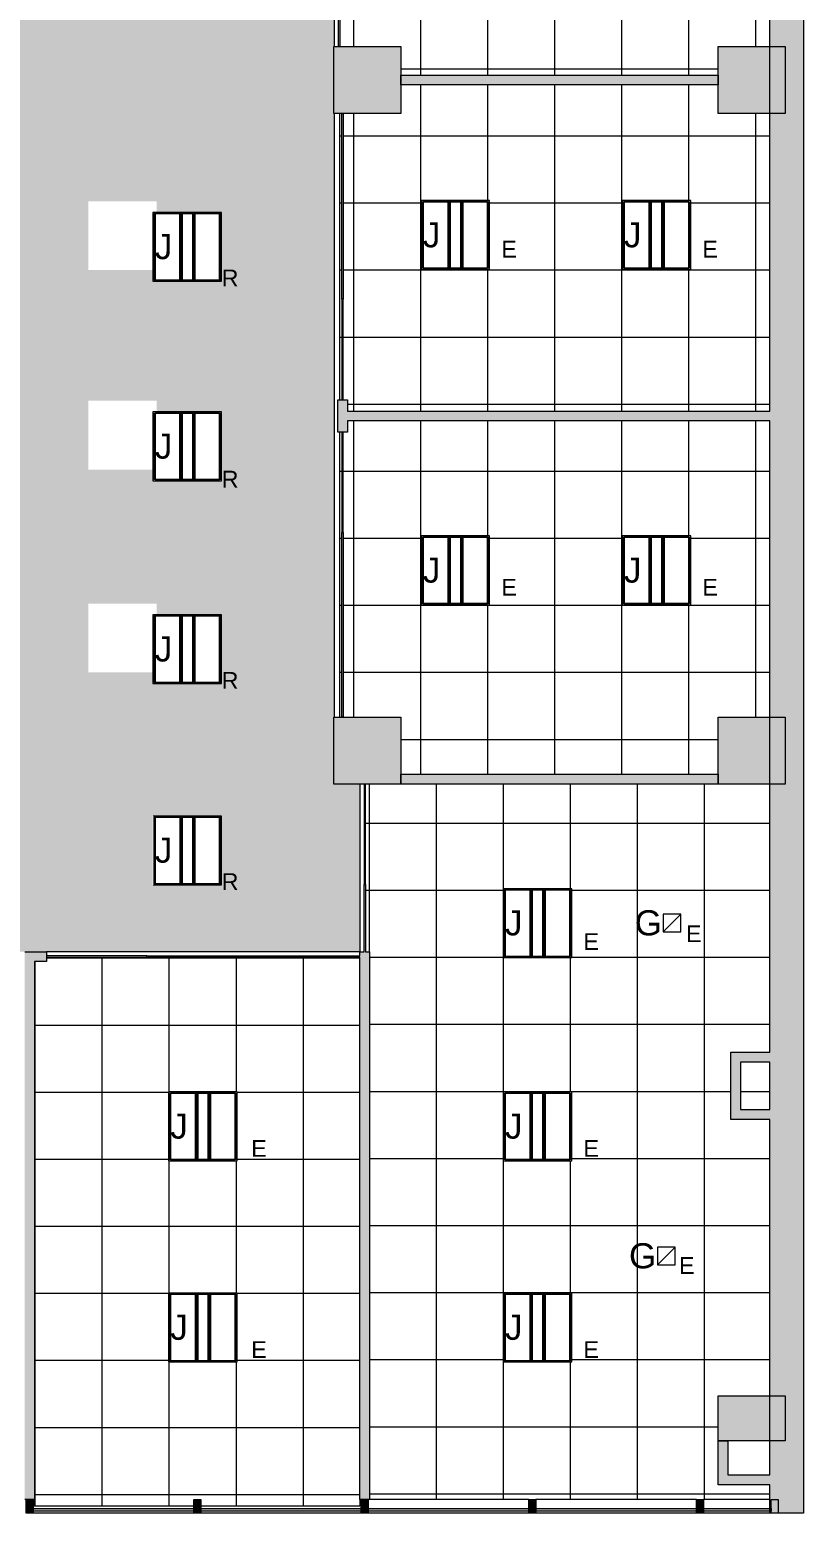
# Model space of a CAD drawing. Header units: inches. Extents: x 1180 to 3050, y -149 to 1363.
# Drawn here: x 2773 to 3050, y -149 to 382 of the extents above; entities that cross this region are included whole.
import ezdxf

# ---------------------------------------------------------------- set-up
doc = ezdxf.new("R2010")
doc.units = ezdxf.units.IN
doc.header["$MEASUREMENT"] = 0
for name, color, linetype, lineweight in [('A-CLNG', 13, 'Continuous', 13), ('A-CLNG-PATT', 13, 'Continuous', 13), ('A-COLS', 52, 'Continuous', 13), ('A-GLAZ-CURT', 52, 'Continuous', 13), ('A-GLAZ-CWMG', 51, 'Continuous', 13), ('A-WALL-PATT', 111, 'Continuous', 13), ('E-LITE-EQPM', 33, 'Continuous', 13), ('E-LITE-EQPM-IDEN', 33, 'Continuous', 9), ('G-ANNO-TEXT', 231, 'Continuous', 9), ('I-WALL', 2, 'Continuous', 13)]:
    doc.layers.add(name, color=color, linetype=linetype, lineweight=lineweight)
doc.styles.add('Arial', font='arial.ttf', dxfattribs={"height": 9})
doc.styles.add('Swis721 Lt BT', font='swissl.ttf', dxfattribs={"height": 6})

# ---------------------------------------------------------------- blocks, each defined once
blk = doc.blocks.new('Column Set - Column Set-6509051-FIRST FLOOR')
at = {"layer": 'A-COLS', "lineweight": 9}
h = blk.add_hatch(color=7, dxfattribs=at)
h.paths.add_polyline_path([(3038.48, -123.25), (3038.48, -107.25), (3019.98, -107.25), (3019.98, -123.25), (3027.79, -123.25)], flags=0)
h.paths.add_polyline_path([(2666.36, -123.25), (2666.36, -107.25), (2655.17, -107.25), (2655.17, -123.25)], flags=0)
h.paths.add_polyline_path([(2642.36, -123.25), (2651.67, -123.25), (2651.67, -107.25), (2642.36, -107.25), (2642.36, -116.33)], flags=0)
h.paths.add_polyline_path([(2411.67, -123.25), (2411.67, -107.25), (2402.36, -107.25), (2402.36, -123.25)], flags=0)
h.paths.add_polyline_path([(2415.17, -123.25), (2426.36, -123.25), (2426.36, -107.25), (2415.17, -107.25), (2415.17, -116.33)], flags=0)
h.paths.add_polyline_path([(2175.17, -123.25), (2186.36, -123.25), (2186.36, -107.25), (2175.17, -107.25), (2175.17, -116.33)], flags=0)
h.paths.add_polyline_path([(2171.67, -123.25), (2171.67, -107.25), (2162.36, -107.25), (2162.36, -123.25)], flags=0)
h.paths.add_polyline_path([(1931.67, -123.25), (1931.67, -107.25), (1922.3, -107.25), (1922.3, -123.25)], flags=0)
h.paths.add_polyline_path([(1935.17, -123.25), (1946.3, -123.25), (1946.3, -107.25), (1935.17, -107.25), (1935.17, -116.33)], flags=0)
h.paths.add_polyline_path([(1586.3, -123.25), (1586.3, -107.25), (1562.3, -107.25), (1562.3, -123.25), (1567.23, -123.25)], flags=0)
h.paths.add_polyline_path([(1571.47, 54.24), (1582.78, 65.55), (1565.81, 82.52), (1554.5, 71.21), (1567.75, 57.96)], flags=0)
h.paths.add_polyline_path([(2642.36, 111.75), (2666.36, 111.75), (2666.36, 123.75), (2642.36, 123.75), (2642.36, 121.3)], flags=0)
h.paths.add_polyline_path([(3031.5, 111.75), (3038.48, 111.75), (3038.48, 135.75), (3019.98, 135.75), (3019.98, 111.75), (3023.36, 111.75)], flags=0)
h.paths.add_polyline_path([(2893.67, 111.75), (2906.36, 111.75), (2906.36, 135.75), (2882.36, 135.75), (2882.36, 111.75), (2891.67, 111.75)], flags=0)
h.paths.add_polyline_path([(1922.3, 111.75), (1946.3, 111.75), (1946.3, 135.75), (1922.3, 135.75), (1922.3, 121.3)], flags=0)
h.paths.add_polyline_path([(2170.07, 111.75), (2186.36, 111.75), (2186.36, 135.75), (2162.36, 135.75), (2162.36, 111.75)], flags=0)
h.paths.add_polyline_path([(2420.87, 111.75), (2426.36, 111.75), (2426.36, 135.75), (2402.36, 135.75), (2402.36, 111.75)], flags=0)
h.paths.add_polyline_path([(1705.4, 111.75), (1705.4, 135.75), (1681.4, 135.75), (1681.4, 111.75), (1686.23, 111.75)], flags=0)
h.paths.add_polyline_path([(1401.76, 223.95), (1413.08, 235.26), (1396.11, 252.23), (1384.79, 240.92), (1398.32, 227.38)], flags=0)
h.paths.add_polyline_path([(1206.4, 231.75), (1222.4, 231.75), (1222.4, 255.75), (1206.4, 255.75), (1206.4, 237.75)], flags=0)
h.paths.add_polyline_path([(3023.36, 351.75), (3038.48, 351.75), (3038.48, 375.75), (3019.98, 375.75), (3019.98, 351.75)], flags=0)
h.paths.add_polyline_path([(2882.36, 351.75), (2906.36, 351.75), (2906.36, 375.75), (2882.36, 375.75), (2882.36, 358.94)], flags=0)
h.paths.add_polyline_path([(2402.36, 351.75), (2426.36, 351.75), (2426.36, 375.75), (2402.36, 375.75), (2402.36, 358.94)], flags=0)
h.paths.add_polyline_path([(1941.74, 351.75), (1946.3, 351.75), (1946.3, 373.75), (1922.3, 373.75), (1922.3, 351.75)], flags=0)
h.paths.add_polyline_path([(2169.13, 351.75), (2186.36, 351.75), (2186.36, 373.75), (2162.36, 373.75), (2162.36, 351.75), (2162.63, 351.75)], flags=0)
h.paths.add_polyline_path([(1441.4, 351.75), (1465.4, 351.75), (1465.4, 375.75), (1441.4, 375.75), (1441.4, 358.94)], flags=0)
h.paths.add_polyline_path([(2666.36, 364), (2666.36, 375.75), (2642.36, 375.75), (2642.36, 364), (2662.86, 364)], flags=0)
h.paths.add_polyline_path([(2014.17, 433.88), (2016.66, 439.88), (2008.17, 439.88), (2011.18, 436.87)], flags=0)
h.paths.add_polyline_path([(2016.66, 439.88), (2020.17, 439.88), (2031.14, 450.85), (2024.07, 457.92), (2011.34, 445.19), (2015.59, 440.95)], flags=0)
h.paths.add_polyline_path([(2067.91, 487.62), (2084.88, 504.59), (2077.81, 511.66), (2060.84, 494.69), (2063.67, 491.86)], flags=0)
h.paths.add_polyline_path([(2180.36, 511.88), (2186.36, 511.88), (2186.36, 535.75), (2162.36, 535.75), (2162.36, 512.6), (2163.48, 511.88)], flags=0)
h.paths.add_polyline_path([(1930.03, 518.02), (1947, 534.99), (1939.93, 542.07), (1922.95, 525.09), (1927.2, 520.85)], flags=0)
h.paths.add_polyline_path([(2118.15, 553.34), (2129.47, 564.66), (2120.98, 573.14), (2109.67, 561.83), (2114.53, 556.96)], flags=0)
h.paths.add_polyline_path([(1983.77, 571.76), (2000.74, 588.73), (1993.67, 595.81), (1976.69, 578.83)], flags=0)
h.paths.add_polyline_path([(1856.49, 591.56), (1873.46, 608.53), (1866.39, 615.6), (1849.42, 598.63), (1855.96, 592.09)], flags=0)
h.paths.add_polyline_path([(3036.81, 591.75), (3038.48, 591.75), (3038.48, 615.75), (3019.98, 615.75), (3019.98, 591.75), (3035.52, 591.75)], flags=0)
h.paths.add_polyline_path([(2882.36, 591.75), (2906.36, 591.75), (2906.36, 615.75), (2882.36, 615.75), (2882.36, 596.57)], flags=0)
h.paths.add_polyline_path([(2666.36, 591.75), (2666.36, 615.75), (2642.36, 615.75), (2642.36, 591.75)], flags=0)
h.paths.add_polyline_path([(2402.36, 591.75), (2426.36, 591.75), (2426.36, 615.75), (2402.36, 615.75), (2402.36, 596.57)], flags=0)
h.paths.add_polyline_path([(1705.35, 591.75), (1705.35, 615.75), (1681.4, 615.75), (1681.4, 591.75), (1697.88, 591.75)], flags=0)
h.paths.add_polyline_path([(1441.4, 591.75), (1465.4, 591.75), (1465.4, 615.75), (1441.4, 615.75), (1441.4, 595.5)], flags=0)
h.paths.add_polyline_path([(1206.4, 591.75), (1222.4, 591.75), (1222.4, 615.75), (1206.4, 615.75), (1206.4, 596.57)], flags=0)
h.paths.add_polyline_path([(1910.23, 645.3), (1927.2, 662.27), (1920.13, 669.34), (1903.16, 652.37)], flags=0)
h.paths.add_polyline_path([(1783.65, 664.39), (1800.63, 681.37), (1793.55, 688.44), (1776.58, 671.47), (1777.33, 670.72)], flags=0)
h.paths.add_polyline_path([(2056.6, 665.81), (2065.08, 674.29), (2048.11, 691.26), (2039.63, 682.78), (2046.63, 675.78)], flags=0)
h.paths.add_polyline_path([(1837.39, 718.13), (1854.37, 735.11), (1847.29, 742.18), (1830.32, 725.21), (1834.57, 720.96)], flags=0)
h.paths.add_polyline_path([(1990.13, 732.28), (1998.62, 740.76), (1981.64, 757.73), (1973.16, 749.25), (1981.64, 740.76)], flags=0)
h.paths.add_polyline_path([(2178.36, 743.75), (2180.44, 743.75), (2183.07, 761.75), (2160.36, 761.75), (2160.36, 744.08), (2163.86, 743.75), (2164.63, 743.75)], flags=0)
h.paths.add_polyline_path([(2183.36, 743.75), (2184.36, 743.75), (2184.36, 761.75), (2183.36, 761.75), (2183.36, 749.75)], flags=0)
h.paths.add_polyline_path([(1682.58, 831.75), (1705.4, 831.75), (1705.4, 855.75), (1681.4, 855.75), (1681.4, 831.75)], flags=0)
h.paths.add_polyline_path([(1206.4, 831.75), (1222.4, 831.75), (1222.4, 855.75), (1206.4, 855.75), (1206.4, 834.2)], flags=0)
h.paths.add_polyline_path([(1465.4, 831.75), (1465.4, 855.75), (1441.4, 855.75), (1441.4, 831.75), (1451.4, 831.75)], flags=0)
h.paths.add_polyline_path([(3019.98, 853.75), (3038.48, 853.75), (3038.48, 871.75), (3043.98, 874.5), (3043.98, 877.75), (3019.98, 877.75), (3019.98, 855.06)], flags=0)
h.paths.add_polyline_path([(2906.36, 853.75), (2906.36, 877.75), (2882.36, 877.75), (2882.36, 853.75), (2891.61, 853.75)], flags=0)
h.paths.add_polyline_path([(2650.11, 853.75), (2666.36, 853.75), (2666.36, 877.75), (2642.36, 877.75), (2642.36, 853.75)], flags=0)
h.paths.add_polyline_path([(2426.36, 853.75), (2426.36, 877.75), (2402.36, 877.75), (2402.36, 853.75), (2417.18, 853.75)], flags=0)
h.paths.add_polyline_path([(2165.09, 859.75), (2184.36, 859.75), (2184.36, 877.75), (2160.36, 877.75), (2160.36, 859.75)], flags=0)
h.paths.add_polyline_path([(1928.9, 871.75), (1946.9, 871.75), (1946.9, 895.75), (1928.9, 895.75), (1928.9, 877.75)], flags=0)
h.paths.add_polyline_path([(1938.9, 1071.75), (1946.9, 1071.75), (1946.9, 1095.75), (1922.9, 1095.75), (1922.9, 1071.75), (1938.88, 1071.75)], flags=0)
h.paths.add_polyline_path([(1702.27, 1071.75), (1705.4, 1071.75), (1705.4, 1095.75), (1681.4, 1095.75), (1681.4, 1071.75), (1702.22, 1071.75)], flags=0)
h.paths.add_polyline_path([(1441.4, 1071.75), (1465.4, 1071.75), (1465.4, 1095.75), (1441.4, 1095.75), (1441.4, 1071.84)], flags=0)
h.paths.add_polyline_path([(1206.4, 1071.75), (1222.4, 1071.75), (1222.4, 1095.75), (1206.4, 1095.75), (1206.4, 1071.84)], flags=0)
h.paths.add_polyline_path([(1946.9, 1191.75), (1946.9, 1215.75), (1922.9, 1215.75), (1922.9, 1191.75)], flags=0)
h.paths.add_polyline_path([(1922.9, 1338.25), (1946.9, 1338.25), (1946.9, 1356.25), (1940.4, 1356.25), (1938.9, 1354.75), (1922.9, 1354.75)], flags=0)
h.paths.add_polyline_path([(1799.9, 1338.25), (1823.9, 1338.25), (1823.9, 1354.75), (1799.9, 1354.75)], flags=0)
h.paths.add_polyline_path([(1681.4, 1338.25), (1705.4, 1338.25), (1705.4, 1354.75), (1681.4, 1354.75)], flags=0)
h.paths.add_polyline_path([(1581.6, 1338.25), (1586.9, 1338.25), (1586.9, 1354.75), (1562.9, 1354.75), (1562.9, 1338.25), (1579.42, 1338.25)], flags=0)
h.paths.add_polyline_path([(1212.04, 1338.25), (1222.4, 1338.25), (1222.4, 1354.75), (1185.4, 1354.75), (1185.4, 1338.25), (1208.06, 1338.25)], flags=0)
h.paths.add_polyline_path([(1465.4, 1338.25), (1465.4, 1354.75), (1441.4, 1354.75), (1441.4, 1338.25)], flags=0)
h.paths.add_polyline_path([(1343.9, 1338.25), (1343.9, 1354.75), (1319.9, 1354.75), (1319.9, 1338.25)], flags=0)
at = {"layer": 'A-COLS', "color": 8, "lineweight": 20}
for p, q in [((2882.36, 351.75), (2882.36, 375.75)), ((2882.36, 375.75), (2906.36, 375.75)), ((2906.36, 375.75), (2906.36, 351.75)), ((3019.98, 351.75), (3019.98, 375.75)), ((3019.98, 375.75), (3043.98, 375.75)), ((3043.98, 375.75), (3043.98, 351.75)), ((2906.36, 351.75), (2882.36, 351.75)), ((3043.98, 351.75), (3019.98, 351.75)), ((2882.36, 135.75), (2906.36, 135.75)), ((2882.36, 111.75), (2882.36, 135.75)), ((2906.36, 135.75), (2906.36, 111.75)), ((3019.98, 135.75), (3043.98, 135.75)), ((3019.98, 111.75), (3019.98, 135.75)), ((3043.98, 135.75), (3043.98, 111.75)), ((2906.36, 111.75), (2882.36, 111.75)), ((3043.98, 111.75), (3019.98, 111.75)), ((3019.98, -107.25), (3043.98, -107.25)), ((3019.98, -123.25), (3019.98, -107.25)), ((3043.98, -107.25), (3043.98, -123.25)), ((3043.98, -123.25), (3019.98, -123.25))]:
    blk.add_line(p, q, dxfattribs=at)
blk = doc.blocks.new('System Panel - Glazed-7150993-FIRST FLOOR')
at = {"layer": 'A-GLAZ-CURT', "lineweight": 9}
blk.add_hatch(color=7, dxfattribs=at).paths.add_polyline_path([(-11.66, 1.75), (-11.66, 0.75), (12.16, 0.75), (12.16, 1.75)], flags=0)
at = {"layer": 'A-GLAZ-CURT', "color": 8, "lineweight": 20}
for p, q in [((-12.16, 0.75), (-12.16, 1.75)), ((-12.16, 1.75), (12.16, 1.75)), ((12.16, 0.75), (-12.16, 0.75)), ((12.16, 1.75), (12.16, 0.75))]:
    blk.add_line(p, q, dxfattribs=at)
blk = doc.blocks.new('Rectangular Mullion - 2_5_ x 5_ rectangular-V1-FIRST FLOOR')
at = {"layer": 'A-GLAZ-CWMG', "color": 8, "lineweight": 20}
for p, q in [((-2.5, 2.5), (0, 2.5)), ((-2.5, -2.5), (-2.5, 2.5)), ((0, 2.5), (0, -2.5)), ((0, -2.5), (-2.5, -2.5))]:
    blk.add_line(p, q, dxfattribs=at)
blk = doc.blocks.new('Rectangular Mullion - 2_5_ x 5_ rectangular-6521947-FIRST FLOOR')
at = {"layer": 'A-GLAZ-CWMG', "lineweight": 9}
blk.add_line((1632.17, -149.25), (1574.67, -149.25), dxfattribs=at)
blk = doc.blocks.new('System Panel - Glazed-6522019-FIRST FLOOR')
at = {"layer": 'A-GLAZ-CURT', "lineweight": 9}
blk.add_hatch(color=7, dxfattribs=at).paths.add_polyline_path([(5.49, 1.75), (-28.75, 1.75), (-28.75, 0.75), (28.75, 0.75), (28.75, 1.75)], flags=0)
at = {"layer": 'A-GLAZ-CURT', "color": 8, "lineweight": 20}
for p, q in [((-28.75, 0.75), (-28.75, 1.75)), ((-28.75, 1.75), (28.75, 1.75)), ((28.75, 0.75), (-28.75, 0.75)), ((28.75, 1.75), (28.75, 0.75))]:
    blk.add_line(p, q, dxfattribs=at)
blk = doc.blocks.new('Rectangular Mullion - 2_5_ x 5_ rectangular-6520307-FIRST FLOOR')
at = {"layer": 'A-GLAZ-CWMG', "lineweight": 9}
blk.add_hatch(color=7, dxfattribs=at).paths.add_polyline_path([(-1.25, -2.5), (-1.25, 2.5), (1.25, 2.5), (1.25, -2.5)], flags=0)
at = {"layer": 'A-GLAZ-CWMG', "color": 8, "lineweight": 20}
for p, q in [((1.25, 2.5), (-1.25, 2.5)), ((-1.25, 2.5), (-1.25, -2.5)), ((1.25, -2.5), (1.25, 2.5)), ((-1.25, -2.5), (1.25, -2.5))]:
    blk.add_line(p, q, dxfattribs=at)
blk = doc.blocks.new('Rectangular Mullion - 2_5_ x 5_ rectangular-7150995-FIRST FLOOR')
at = {"layer": 'A-GLAZ-CWMG', "lineweight": 9}
blk.add_line((3038.48, -149.25), (3014.67, -149.25), dxfattribs=at)
blk = doc.blocks.new('L-Recessed-Axis-Plano - 2 X 2-4550865-FIRST FLOOR')
at = {"layer": 'E-LITE-EQPM', "lineweight": 9}
for p, q in [((11.91, 11.87), (-11.91, 11.87)), ((-11.91, 11.87), (-11.91, -11.88)), ((-11.88, -11.56), (-11.88, 11.56)), ((-11.88, 11.56), (11.87, 11.56)), ((11.87, 11.56), (11.87, -11.56)), ((11.91, -11.88), (11.91, 11.87)), ((-11.88, 2.74), (11.87, 2.74)), ((11.87, 2.51), (-11.88, 2.51)), ((-11.88, 2.3), (11.87, 2.3)), ((-11.88, 2.2), (11.87, 2.2)), ((-11.88, 1.83), (11.87, 1.83)), ((-11.88, -1.83), (11.87, -1.83)), ((-11.88, -2.2), (11.87, -2.2)), ((-11.88, -2.3), (11.87, -2.3)), ((-11.88, -2.51), (11.87, -2.51)), ((-11.88, -2.74), (11.87, -2.74)), ((-11.91, -11.88), (11.91, -11.88)), ((11.87, -11.56), (-11.88, -11.56))]:
    blk.add_line(p, q, dxfattribs=at)
blk = doc.blocks.new('L-Recessed Square Downlight - 6_-4552745-FIRST FLOOR')
at = {"layer": 'E-LITE-EQPM', "lineweight": 9}
for p, q in [((-3.1875, -3.1875), (-3.1875, 3.1875)), ((-3.1875, 3.1875), (3.1875, 3.1875)), ((-3.1875, 3.1875), (3.1875, -3.1875)), ((3.1875, 3.1875), (3.1875, -3.1875)), ((3.1875, -3.1875), (-3.1875, -3.1875))]:
    blk.add_line(p, q, dxfattribs=at)

msp = doc.modelspace()

# ---------------------------------------------------------------- hatches: boundary and pattern name
at = {"layer": 'A-CLNG-PATT'}
h = msp.add_hatch(dxfattribs=at)
h.set_pattern_fill('FP1_7', color=256, style=0, pattern_type=2)
h.set_pattern_definition([(0, (2625.787, 507.995), (-24, -24), []), (0, (2625.787, 483.995), (-24, -24), []), (270, (2625.787, 507.995), (-24, -1e-15), []), (270, (2649.787, 507.995), (-24, -1e-15), []), (315, (2625.787, 507.995), (-24.00062, 0), [33.941, 0, 0, 0]), (315, (2625.787, 495.995), (-24.00062, 0), [16.971, -16.971]), (315, (2637.787, 507.995), (-24.00062, 0), [16.971, -16.971]), (225, (2637.787, 507.995), (-24.00062, -2e-15), [16.971, -16.971]), (225, (2649.787, 495.995), (-24.00062, -2e-15), [16.971, -16.971]), (225, (2649.787, 507.995), (-24.00062, -2e-15), [33.941, 0, 0, 0])])
h.paths.add_polyline_path([(1935.17, 51.75), (2891.67, 51.75), (2891.67, 111.75), (2882.36, 111.75), (2882.36, 135.75), (2882.48, 135.75), (2882.48, 351.75), (2882.36, 351.75), (2882.36, 375.75), (2882.48, 375.75), (2882.48, 591.75), (2882.36, 591.75), (2882.36, 615.75), (3028.73, 615.75), (3028.73, 630.25), (3038.48, 630.25), (3038.48, 660.25), (3027.73, 660.25), (3027.73, 672.25), (3019.48, 672.25), (3019.48, 673.75), (2897.86, 673.75), (2897.86, 672.25), (2888.11, 672.25), (2888.11, 673.75), (2778.47, 673.75), (2778.47, 672.25), (2766.97, 672.25), (2766.97, 673.75), (2653.61, 673.75), (2653.61, 672.25), (2650.11, 672.25), (2650.11, 673.75), (2539.43, 673.75), (2539.43, 672.25), (2527.93, 672.25), (2527.93, 673.75), (2417.18, 673.75), (2417.18, 672.25), (2409.68, 672.25), (2409.68, 673.75), (2318.36, 673.75), (2318.36, 672.62), (2319.11, 672.62), (2319.11, 671), (2355.11, 671), (2355.11, 669.62), (2319.11, 669.62), (2319.11, 633.37), (2318.36, 633.37), (2318.36, 433.88), (2238.98, 433.88), (2238.98, 433.13), (2237.36, 433.13), (2211.9, 407.67), (2210.93, 408.64), (2235.41, 433.13), (2199.73, 433.13), (2199.73, 433.88), (2014.17, 433.88), (2014.17, 379.75), (2437.11, 379.75), (2437.11, 351.75), (2391.11, 351.75), (2391.11, 351), (2354.86, 351), (2354.86, 315), (2353.48, 315), (2353.48, 351), (2351.86, 351), (2351.86, 351.75), (2342.36, 351.75), (2342.36, 306.45), (2343.11, 306.45), (2343.11, 267.2), (2342.36, 267.2), (2342.36, 251.7), (2343.11, 251.7), (2343.11, 212.45), (2342.36, 212.45), (2342.36, 185.75), (2342.61, 185.75), (2342.61, 149.5), (2342.36, 149.5), (2342.36, 115.5), (2402.36, 115.5), (2402.36, 135.75), (2437.11, 135.75), (2437.11, 111.75), (1713.89, 111.75), (1713.89, 51.75), (1931.67, 51.75)], flags=0)
h.paths.add_polyline_path([(2650.07, 75.68), (2625.51, 75.68), (2625.51, 100.31), (2650.07, 100.31), (2650.07, 81.7)], flags=0)
h.paths.add_polyline_path([(2049.51, 75.68), (2049.51, 100.31), (2074.07, 100.31), (2074.07, 75.68), (2049.61, 75.68)], flags=0)
h.paths.add_polyline_path([(2554.07, 75.68), (2529.51, 75.68), (2529.51, 100.31), (2554.07, 100.31), (2554.07, 82.11)], flags=0)
h.paths.add_polyline_path([(1857.61, 75.68), (1857.51, 75.68), (1857.51, 100.31), (1882.07, 100.31), (1882.07, 75.68), (1866.58, 75.68)], flags=0)
h.paths.add_polyline_path([(2721.61, 75.68), (2721.33, 75.68), (2721.33, 100.31), (2745.89, 100.31), (2745.89, 75.68), (2734.17, 75.68)], flags=0)
h.paths.add_polyline_path([(2266.07, 75.68), (2241.51, 75.68), (2241.51, 100.31), (2266.07, 100.31), (2266.07, 81.7)], flags=0)
h.paths.add_polyline_path([(1978.07, 75.68), (1953.51, 75.68), (1953.51, 100.31), (1978.07, 100.31), (1978.07, 81.7)], flags=0)
h.paths.add_polyline_path([(2337.51, 75.68), (2337.51, 76.09), (2337.02, 76.12), (2337.02, 99.9), (2337.51, 99.9), (2337.51, 100.31), (2362.07, 100.31), (2362.07, 75.68), (2348.57, 75.68)], flags=0)
h.paths.add_polyline_path([(2458.07, 75.68), (2433.51, 75.68), (2433.51, 100.31), (2458.07, 100.31), (2458.07, 80.4)], flags=0)
h.paths.add_polyline_path([(2817.61, 75.68), (2817.51, 75.68), (2817.51, 100.31), (2842.07, 100.31), (2842.07, 75.68), (2830.57, 75.68)], flags=0)
h.paths.add_polyline_path([(1761.51, 75.68), (1761.51, 100.31), (1786.07, 100.31), (1786.07, 75.68), (1770.18, 75.68)], flags=0)
h.paths.add_polyline_path([(2170.07, 75.68), (2145.51, 75.68), (2145.51, 100.31), (2170.07, 100.31), (2170.07, 81.7)], flags=0)
h.paths.add_polyline_path([(2337.51, 76.12), (2337.51, 99.87), (2337.33, 99.87), (2337.33, 76.12)], flags=0)
h.paths.add_polyline_path([(2685.97, 111.75), (2642.36, 111.75), (2642.36, 123.5), (2510.36, 123.5), (2510.36, 364), (2642.36, 364), (2642.36, 375.75), (2766.11, 375.75), (2766.11, 111.75), (2721.33, 111.75)], flags=0)
h.paths.add_polyline_path([(2817.59, 147.72), (2817.59, 151.72), (2794.38, 151.72), (2794.38, 176.35), (2818.94, 176.35), (2818.94, 172.35), (2842.16, 172.35), (2842.16, 147.72), (2830.57, 147.72)], flags=0)
h.paths.add_polyline_path([(2361.56, 171.68), (2361.51, 171.68), (2361.51, 196.31), (2386.07, 196.31), (2386.07, 171.68)], flags=0)
h.paths.add_polyline_path([(2457.51, 171.68), (2457.51, 196.31), (2482.07, 196.31), (2482.07, 171.68)], flags=0)
h.paths.add_polyline_path([(2433.98, 192), (2408.36, 192), (2408.36, 295.5), (2437.11, 295.5), (2437.11, 192), (2436.48, 192)], flags=0)
h.paths.add_polyline_path([(2842.16, 220.32), (2817.59, 220.32), (2817.59, 224.32), (2794.38, 224.32), (2794.38, 248.94), (2818.94, 248.94), (2818.94, 244.94), (2842.16, 244.94)], flags=0)
h.paths.add_polyline_path([(2463.58, 243.88), (2457.51, 243.88), (2457.51, 268.51), (2482.07, 268.51), (2482.07, 243.88)], flags=0)
h.paths.add_polyline_path([(2386.12, 243.88), (2361.56, 243.88), (2361.56, 268.51), (2386.12, 268.51)], flags=0)
h.paths.add_polyline_path([(2817.59, 291.72), (2817.59, 295.72), (2794.38, 295.72), (2794.38, 320.35), (2818.94, 320.35), (2818.94, 316.35), (2842.16, 316.35), (2842.16, 291.72), (2830.57, 291.72)], flags=0)
h.paths.add_polyline_path([(2361.51, 315.68), (2361.51, 340.31), (2386.07, 340.31), (2386.07, 315.68), (2361.56, 315.68)], flags=0)
h.paths.add_polyline_path([(2457.51, 315.68), (2457.51, 340.31), (2482.07, 340.31), (2482.07, 315.68)], flags=0)
h.paths.add_polyline_path([(2433, 387.68), (2409.33, 387.68), (2409.33, 412.31), (2433.89, 412.31), (2433.89, 387.68)], flags=0)
h.paths.add_polyline_path([(2515.94, 387.68), (2505.51, 387.68), (2505.51, 412.31), (2530.07, 412.31), (2530.07, 387.68), (2524.23, 387.68)], flags=0)
h.paths.add_polyline_path([(2626.07, 387.68), (2601.51, 387.68), (2601.51, 412.31), (2626.07, 412.31), (2626.07, 398.54)], flags=0)
h.paths.add_polyline_path([(2721.89, 387.72), (2697.33, 387.72), (2697.33, 412.35), (2721.89, 412.31), (2721.89, 398.54)], flags=0)
h.paths.add_polyline_path([(2837.27, 387.72), (2817.59, 387.72), (2817.59, 391.72), (2794.38, 391.72), (2794.38, 416.35), (2818.94, 416.35), (2818.94, 412.35), (2842.16, 412.35), (2842.16, 387.72)], flags=0)
h.paths.add_polyline_path([(2170.64, 388.56), (2146.08, 388.56), (2146.08, 413.18), (2170.64, 413.18), (2170.64, 398.54)], flags=0)
h.paths.add_polyline_path([(2337.08, 388.56), (2337.08, 413.18), (2361.64, 413.18), (2361.64, 388.56), (2338.86, 388.56)], flags=0)
h.paths.add_polyline_path([(2265.64, 388.56), (2241.08, 388.56), (2241.08, 413.18), (2265.64, 413.18)], flags=0)
h.paths.add_polyline_path([(2073.64, 388.56), (2049.08, 388.56), (2049.08, 413.18), (2073.64, 413.18)], flags=0)
h.paths.add_polyline_path([(2734.17, 437.75), (2402.36, 437.75), (2402.36, 615.75), (2793.42, 615.75), (2793.42, 437.75), (2782.37, 437.75)], flags=0)
h.paths.add_polyline_path([(2830.57, 459.72), (2817.59, 459.72), (2817.59, 463.72), (2794.38, 463.72), (2794.38, 488.35), (2818.94, 488.35), (2818.94, 484.35), (2842.16, 484.35), (2842.16, 459.72)], flags=0)
h.paths.add_polyline_path([(2347.43, 460.13), (2338.04, 460.16), (2338.04, 483.94), (2361.79, 483.91), (2361.79, 460.13), (2347.54, 460.13)], flags=0)
h.paths.add_polyline_path([(2352.65, 460.16), (2361.47, 460.16), (2361.47, 483.91), (2352.65, 483.91), (2352.65, 461.04)], flags=0)
h.paths.add_polyline_path([(2348.09, 460.16), (2351.74, 460.16), (2351.74, 483.91), (2348.09, 483.91), (2348.09, 461.5)], flags=0)
h.paths.add_polyline_path([(2338.35, 460.16), (2347.17, 460.16), (2347.17, 483.91), (2338.35, 483.91), (2338.35, 462.47)], flags=0)
h.paths.add_polyline_path([(2842.16, 531.72), (2817.59, 531.72), (2817.59, 535.72), (2794.38, 535.72), (2794.38, 560.35), (2818.94, 560.35), (2818.94, 556.35), (2842.16, 556.35)], flags=0)
h.paths.add_polyline_path([(2346.49, 556.13), (2338.04, 556.16), (2338.04, 579.94), (2361.79, 579.91), (2361.79, 556.13), (2347.17, 556.13)], flags=0)
h.paths.add_polyline_path([(2347.17, 556.16), (2347.17, 579.91), (2338.35, 579.91), (2338.35, 556.16), (2346.48, 556.16)], flags=0)
h.paths.add_polyline_path([(2348.57, 556.16), (2351.74, 556.16), (2351.74, 579.91), (2348.09, 579.91), (2348.09, 556.16)], flags=0)
h.paths.add_polyline_path([(2352.65, 556.16), (2361.47, 556.16), (2361.47, 579.91), (2352.65, 579.91), (2352.65, 557.04)], flags=0)
h.paths.add_polyline_path([(3037.96, 615.75), (3038.48, 615.75), (3038.48, 626.75), (3032.23, 626.75), (3032.23, 615.75)], flags=0)
h.paths.add_polyline_path([(2337.83, 627.43), (2337.83, 652.06), (2362.39, 652.06), (2362.39, 627.43), (2348.57, 627.43)], flags=0)
h.paths.add_polyline_path([(2793.58, 627.43), (2793.58, 652.06), (2818.14, 652.06), (2818.14, 627.43)], flags=0)
h.paths.add_polyline_path([(2602.63, 627.43), (2602.63, 652.06), (2627.19, 652.06), (2627.19, 627.43)], flags=0)
h.paths.add_polyline_path([(2890.42, 627.43), (2889.83, 627.43), (2889.83, 652.06), (2914.39, 652.06), (2914.39, 627.43), (2902.86, 627.43)], flags=0)
h.paths.add_polyline_path([(2985.58, 627.43), (2985.58, 652.06), (3010.14, 652.06), (3010.14, 627.43)], flags=0)
h.paths.add_polyline_path([(2723.14, 627.43), (2698.58, 627.43), (2698.58, 652.06), (2723.14, 652.06), (2723.14, 636.18)], flags=0)
h.paths.add_polyline_path([(2530.89, 627.43), (2506.33, 627.43), (2506.33, 652.06), (2530.89, 652.06), (2530.89, 636.18)], flags=0)
h.paths.add_polyline_path([(2426.36, 627.43), (2410.08, 627.43), (2410.08, 652.06), (2434.64, 652.06), (2434.64, 627.43)], flags=0)
h.paths.add_polyline_path([(3034.38, 663.75), (3038.48, 663.75), (3038.48, 672.25), (3031.23, 672.25), (3031.23, 663.75)], flags=0)
h = msp.add_hatch(dxfattribs=at)
h.set_pattern_fill('FP1_25', color=256, style=0, pattern_type=2)
h.set_pattern_definition([(90, (2961.483, 367.745), (24, -1e-15), []), (0, (2961.483, 367.745), (0, -24), [])])
h.paths.add_polyline_path([(2906.36, 115.25), (3019.98, 115.25), (3019.98, 135.75), (3038.48, 135.75), (3038.48, 241.75), (2887.23, 241.75), (2887.23, 237.75), (2885.73, 237.75), (2885.73, 135.75), (2906.36, 135.75), (2906.36, 121.3)], flags=0)
h.paths.add_polyline_path([(2884.48, 135.75), (2885.23, 135.75), (2885.23, 237.75), (2884.48, 237.75), (2884.48, 200.52)], flags=0)
h.paths.add_polyline_path([(2985.58, 175.93), (2985.58, 200.56), (3010.14, 200.52), (3010.14, 175.93)], flags=0)
h.paths.add_polyline_path([(2926.96, 175.93), (2913.58, 175.93), (2913.58, 200.56), (2938.14, 200.52), (2938.14, 175.93)], flags=0)
h.paths.add_polyline_path([(3032.3, 245.25), (3038.48, 245.25), (3038.48, 351.75), (3019.98, 351.75), (3019.98, 362), (2906.36, 362), (2906.36, 351.75), (2885.73, 351.75), (2885.73, 249.25), (2887.23, 249.25), (2887.23, 245.25), (3027.41, 245.25)], flags=0)
h.paths.add_polyline_path([(2884.48, 249.25), (2885.23, 249.25), (2885.23, 351.75), (2884.48, 351.75), (2884.48, 279.73)], flags=0)
h.paths.add_polyline_path([(2913.58, 295.93), (2913.58, 320.56), (2938.14, 320.56), (2938.14, 295.93), (2926.96, 295.93)], flags=0)
h.paths.add_polyline_path([(2985.58, 295.93), (2985.58, 320.56), (3010.14, 320.56), (3010.14, 295.93)], flags=0)
h.paths.add_polyline_path([(3015.24, 365.5), (3019.98, 365.5), (3019.98, 375.75), (3038.48, 375.75), (3038.48, 456.75), (3019.48, 456.75), (3019.48, 481.75), (2885.98, 481.75), (2885.98, 477.75), (2884.48, 477.75), (2884.48, 375.75), (2906.36, 375.75), (2906.36, 365.5), (3010.14, 365.5)], flags=0)
h.paths.add_polyline_path([(3010.14, 415.93), (2985.58, 415.93), (2985.58, 440.56), (3010.14, 440.56), (3010.14, 438.15)], flags=0)
h.paths.add_polyline_path([(2913.58, 415.93), (2913.58, 440.56), (2938.14, 440.56), (2938.14, 415.93), (2926.96, 415.93)], flags=0)
h.paths.add_polyline_path([(3038.48, 460.25), (3038.48, 481.75), (3022.98, 481.75), (3022.98, 460.25), (3037.83, 460.25)], flags=0)
h.paths.add_polyline_path([(3038.48, 485.25), (3038.48, 579.75), (3019.98, 579.75), (3019.98, 612.25), (2906.36, 612.25), (2906.36, 591.75), (2884.48, 591.75), (2884.48, 489.25), (2885.98, 489.25), (2885.98, 485.25), (3034.68, 485.25)], flags=0)
h.paths.add_polyline_path([(2913.58, 535.93), (2913.58, 560.56), (2938.14, 560.56), (2938.14, 535.93), (2926.96, 535.93)], flags=0)
h.paths.add_polyline_path([(2985.58, 535.93), (2985.58, 560.56), (3010.14, 560.56), (3010.14, 535.93)], flags=0)
h.paths.add_polyline_path([(3036.4, 583.25), (3038.48, 583.25), (3038.48, 591.75), (3023.48, 591.75), (3023.48, 583.25), (3034.3, 583.25)], flags=0)
h = msp.add_hatch(dxfattribs=at)
h.set_pattern_fill('FP1_21', color=256, style=0, pattern_type=2)
h.set_pattern_definition([(270, (2967.077, 1.745), (-24, -1e-15), []), (180, (2967.077, 1.745), (-3e-15, 24), [])])
h.paths.add_polyline_path([(2952.17, -144.25), (3038.48, -144.25), (3038.48, -139), (3019.98, -139), (3019.98, -107.25), (3038.48, -107.25), (3038.48, -8.25), (3024.48, -8.25), (3024.48, 15.75), (3038.48, 15.75), (3038.48, 111.75), (2893.67, 111.75), (2893.67, 51.75), (2895.17, 51.75), (2895.17, -144.25), (2942.97, -144.25)], flags=0)
h.paths.add_polyline_path([(3023.48, -135.5), (3038.48, -135.5), (3038.48, -123.25), (3023.48, -123.25), (3023.48, -133.86)], flags=0)
h.paths.add_polyline_path([(2942.97, -95.07), (2942.97, -70.44), (2967.54, -70.44), (2967.54, -95.07)], flags=0)
h.paths.add_polyline_path([(2967.54, -23.07), (2942.97, -23.07), (2942.97, 1.56), (2967.54, 1.56)], flags=0)
h.paths.add_polyline_path([(3038.48, -4.75), (3038.48, 12.25), (3027.98, 12.25), (3027.98, -4.75)], flags=0)
h.paths.add_polyline_path([(2942.97, 49.68), (2942.97, 74.31), (2967.54, 74.31), (2967.54, 49.68)], flags=0)
h = msp.add_hatch(dxfattribs=at)
h.set_pattern_fill('FP1_20', color=256, style=0, pattern_type=2)
h.set_pattern_definition([(270, (2823.422, -46.505), (-24, -1e-15), []), (180, (2823.422, -46.505), (3e-15, 24), [])])
h.paths.add_polyline_path([(2847.7, -146.75), (2891.67, -146.75), (2891.67, 49.75), (2779.42, 49.75), (2779.42, 48.25), (2775.17, 48.25), (2775.17, -146.75), (2832.17, -146.75), (2832.17, -144.25), (2834.67, -144.25), (2834.67, -146.75)], flags=0)
h.paths.add_polyline_path([(2847.7, -95.07), (2823.14, -95.07), (2823.14, -70.44), (2847.7, -70.44)], flags=0)
h.paths.add_polyline_path([(2847.7, -23.07), (2823.14, -23.07), (2823.14, 1.56), (2847.7, 1.56)], flags=0)
at = {"layer": 'A-WALL-PATT', "lineweight": 9}
for points in [[(3045.69, -149.25), (3050.48, -149.25), (3050.48, 877.75), (3043.98, 877.75), (3043.98, 874.5), (3038.48, 871.75), (3038.48, -149.25), (3041.41, -149.25)], [(2883.98, 375.75), (2884.48, 375.75), (2884.48, 441.75), (2883.98, 441.75), (2883.98, 415.93)], [(2975.16, 362), (3019.98, 362), (3019.98, 365.5), (2906.36, 365.5), (2906.36, 362), (2958.75, 362)], [(2885.23, 285.25), (2885.73, 285.25), (2885.73, 351.75), (2885.23, 351.75)], [(2884.48, 237.75), (2887.23, 237.75), (2887.23, 249.25), (2883.73, 249.25), (2883.73, 237.75)], [(2938.14, 241.75), (3038.48, 241.75), (3038.48, 245.25), (2887.23, 245.25), (2887.23, 241.75), (2927.53, 241.75)], [(2885.73, 135.75), (2885.73, 201.75), (2885.23, 201.75), (2885.23, 135.75)], [(2967.54, 111.75), (3019.98, 111.75), (3019.98, 115.25), (2906.36, 115.25), (2906.36, 111.75), (2942.97, 111.75)], [(2893.67, 51.75), (2893.67, 75.75), (2893.17, 75.75), (2893.17, 51.75)], [(2775.17, 48.25), (2779.42, 48.25), (2779.42, 51.75), (2771.67, 51.75), (2771.67, 48.25)], [(2771.67, -144.25), (2775.17, -144.25), (2775.17, 48.25), (2771.67, 48.25), (2771.67, -116.33)], [(2878.76, 49.75), (2891.67, 49.75), (2891.66, 50.25), (2815.42, 50.25), (2815.42, 49.75), (2842.07, 49.75)], [(2891.67, -144.25), (2895.17, -144.25), (2895.17, 51.75), (2891.67, 51.75), (2891.67, -116.33)], [(3024.48, 12.25), (3038.48, 12.25), (3038.48, 15.75), (3024.48, 15.75)], [(3024.48, -8.25), (3027.98, -8.25), (3027.98, 12.25), (3024.48, 12.25), (3024.48, -4.75)], [(3028.7, -8.25), (3038.48, -8.25), (3038.48, -4.75), (3027.98, -4.75), (3027.98, -8.25)], [(3023.48, -139), (3023.48, -123.25), (3019.98, -123.25), (3019.98, -139)], [(3033.44, -139), (3038.48, -139), (3038.48, -135.5), (3023.48, -135.5), (3023.48, -139), (3030.91, -139)]]:
    msp.add_hatch(color=7, dxfattribs=at).paths.add_polyline_path(points, flags=0)

# ---------------------------------------------------------------- linework, layer by layer
at = {"layer": 'A-CLNG'}
for p, q in [((2882.48, 477.75), (2882.48, 375.75)), ((2882.48, 351.75), (2882.48, 135.75)), ((2884.48, 249.25), (2884.48, 351.75)), ((2938.14, 320.56), (2913.58, 320.56)), ((2913.58, 320.56), (2913.58, 295.93)), ((2938.14, 295.93), (2938.14, 320.56)), ((3010.14, 320.56), (2985.58, 320.56)), ((2985.58, 320.56), (2985.58, 295.93)), ((3010.14, 295.93), (3010.14, 320.56)), ((2842.16, 316.35), (2817.59, 316.35)), ((2817.59, 316.35), (2817.59, 291.72)), ((2842.16, 291.72), (2842.16, 316.35)), ((2913.58, 295.93), (2938.14, 295.93)), ((2985.58, 295.93), (3010.14, 295.93)), ((2817.59, 291.72), (2842.16, 291.72)), ((2842.16, 244.94), (2817.59, 244.94)), ((2817.59, 244.94), (2817.59, 220.32)), ((2842.16, 220.32), (2842.16, 244.94)), ((2884.48, 135.75), (2884.48, 237.75)), ((2817.59, 220.32), (2842.16, 220.32)), ((2938.14, 200.56), (2913.58, 200.56)), ((2913.58, 200.56), (2913.58, 175.93)), ((2938.14, 175.93), (2938.14, 200.56)), ((3010.14, 200.56), (2985.58, 200.56)), ((2985.58, 200.56), (2985.58, 175.93)), ((3010.14, 175.93), (3010.14, 200.56)), ((2913.58, 175.93), (2938.14, 175.93)), ((2985.58, 175.93), (3010.14, 175.93)), ((2842.16, 172.35), (2817.59, 172.35)), ((2817.59, 172.35), (2817.59, 147.72)), ((2842.16, 147.72), (2842.16, 172.35)), ((2817.59, 147.72), (2842.16, 147.72)), ((2891.67, 111.75), (2891.67, 51.75)), ((2842.07, 100.31), (2817.61, 100.31)), ((2842.07, 75.68), (2842.07, 100.31)), ((2817.61, 75.68), (2842.07, 75.68)), ((2967.54, 74.31), (2942.97, 74.31)), ((2942.97, 74.31), (2942.97, 49.68)), ((2967.54, 49.68), (2967.54, 74.31)), ((2891.67, 51.75), (2779.42, 51.75)), ((2942.97, 49.68), (2967.54, 49.68)), ((2847.7, 1.56), (2823.14, 1.56)), ((2823.14, 1.56), (2823.14, -23.07)), ((2847.7, -23.07), (2847.7, 1.56)), ((2967.54, 1.56), (2942.97, 1.56)), ((2942.97, 1.56), (2942.97, -23.07)), ((2967.54, -23.07), (2967.54, 1.56)), ((2823.14, -23.07), (2847.7, -23.07)), ((2942.97, -23.07), (2967.54, -23.07)), ((2847.7, -70.44), (2823.14, -70.44)), ((2823.14, -70.44), (2823.14, -95.07)), ((2847.7, -95.07), (2847.7, -70.44)), ((2967.54, -70.44), (2942.97, -70.44)), ((2942.97, -70.44), (2942.97, -95.07)), ((2967.54, -95.07), (2967.54, -70.44)), ((2823.14, -95.07), (2847.7, -95.07)), ((2942.97, -95.07), (2967.54, -95.07)), ((2775.17, -146.75), (2775.17, -144.25)), ((2832.17, -146.75), (2775.17, -146.75)), ((2891.67, -146.75), (2834.67, -146.75)), ((2891.67, -144.25), (2891.67, -146.75)), ((2952.17, -144.25), (2895.17, -144.25)), ((3012.17, -144.25), (2954.67, -144.25)), ((3038.48, -144.25), (3014.67, -144.25))]:
    msp.add_line(p, q, dxfattribs=at)
at = {"layer": 'I-WALL', "color": 8, "lineweight": 20}
for p, q in [((3050.48, 877.75), (3050.48, -149.25)), ((3038.48, 245.25), (3038.48, 456.75)), ((2883.98, 375.75), (2883.98, 441.75)), ((2884.48, 441.75), (2884.48, 375.75)), ((2884.48, 375.75), (2883.98, 375.75)), ((2906.36, 365.5), (3019.98, 365.5)), ((2906.36, 362), (2906.36, 365.5)), ((3019.98, 362), (2906.36, 362)), ((3019.98, 365.5), (3019.98, 362)), ((2885.23, 285.25), (2885.23, 351.75)), ((2885.23, 351.75), (2885.73, 351.75)), ((2885.73, 351.75), (2885.73, 285.25)), ((2885.73, 285.25), (2885.23, 285.25)), ((2883.73, 237.75), (2883.73, 249.25)), ((2883.73, 249.25), (2887.23, 249.25)), ((2887.23, 249.25), (2887.23, 245.25)), ((2887.23, 245.25), (3038.48, 245.25)), ((3038.48, 241.75), (2887.23, 241.75)), ((2887.23, 241.75), (2887.23, 237.75)), ((3038.48, 15.75), (3038.48, 241.75)), ((2887.23, 237.75), (2883.73, 237.75)), ((2885.23, 135.75), (2885.23, 201.75)), ((2885.23, 201.75), (2885.73, 201.75)), ((2885.73, 201.75), (2885.73, 135.75)), ((2885.73, 135.75), (2885.23, 135.75)), ((2906.36, 111.75), (2906.36, 115.25)), ((2906.36, 115.25), (3019.98, 115.25)), ((3019.98, 111.75), (2906.36, 111.75)), ((3019.98, 115.25), (3019.98, 111.75)), ((2893.17, 51.75), (2893.17, 75.75)), ((2893.17, 75.75), (2893.67, 75.75)), ((2893.67, 75.75), (2893.67, 51.75)), ((2771.67, 51.75), (2779.42, 51.75)), ((2775.17, 48.25), (2775.17, -144.25)), ((2779.42, 48.25), (2775.17, 48.25)), ((2779.42, 51.75), (2779.42, 48.25)), ((2815.42, 49.75), (2815.42, 50.25)), ((2815.42, 50.25), (2891.67, 50.25)), ((2891.67, 49.75), (2815.42, 49.75)), ((2891.67, 50.25), (2891.67, 51.75)), ((2891.67, 51.75), (2893.17, 51.75)), ((2891.67, -144.25), (2891.67, 49.75)), ((2893.67, 51.75), (2895.17, 51.75)), ((2895.17, 51.75), (2895.17, -144.25)), ((3024.48, 15.75), (3038.48, 15.75)), ((3024.48, -8.25), (3024.48, 15.75)), ((3038.48, 12.25), (3027.98, 12.25)), ((3027.98, 12.25), (3027.98, -4.75)), ((3038.48, -4.75), (3038.48, 12.25)), ((3027.98, -4.75), (3038.48, -4.75)), ((3038.48, -8.25), (3024.48, -8.25)), ((3038.48, -135.5), (3038.48, -8.25)), ((3019.98, -139), (3019.98, -123.25)), ((3019.98, -123.25), (3023.48, -123.25)), ((3023.48, -123.25), (3023.48, -135.5)), ((3023.48, -135.5), (3038.48, -135.5)), ((3038.48, -139), (3019.98, -139)), ((3038.48, -149.25), (3038.48, -139)), ((2775.17, -144.25), (2771.67, -144.25)), ((2895.17, -144.25), (2891.67, -144.25)), ((3050.48, -149.25), (3038.48, -149.25))]:
    msp.add_line(p, q, dxfattribs=at)
at = {"layer": 'I-WALL', "lineweight": 9}
for p, q in [((2885.23, 285.25), (2885.23, 249.25)), ((2885.73, 249.25), (2885.73, 285.25)), ((2885.23, 237.75), (2885.23, 201.75)), ((2885.73, 201.75), (2885.73, 237.75)), ((2893.17, 111.75), (2893.17, 75.75)), ((2893.67, 75.75), (2893.67, 111.75)), ((2815.42, 50.25), (2779.42, 50.25)), ((2779.42, 49.75), (2815.42, 49.75))]:
    msp.add_line(p, q, dxfattribs=at)

# ---------------------------------------------------------------- block references
at = {"layer": 'A-COLS', "lineweight": 9}
msp.add_blockref('Column Set - Column Set-6509051-FIRST FLOOR', (0, 0), dxfattribs=at)
at = {"layer": 'A-GLAZ-CURT', "lineweight": 9, "rotation": 180}
for name, p in [('System Panel - Glazed-6522019-FIRST FLOOR', (2803.42, -146.75)), ('System Panel - Glazed-6522019-FIRST FLOOR', (2863.42, -146.75)), ('System Panel - Glazed-6522019-FIRST FLOOR', (2923.42, -146.75)), ('System Panel - Glazed-6522019-FIRST FLOOR', (2983.42, -146.75)), ('System Panel - Glazed-7150993-FIRST FLOOR', (3026.83, -146.75))]:
    msp.add_blockref(name, p, dxfattribs=at)
at = {"layer": 'A-GLAZ-CWMG', "lineweight": 9, "extrusion": (0, 0, -1)}
for p in [(-2773.42, -146.75), (-2833.42, -146.75), (-2893.42, -146.75), (-2953.42, -146.75), (-3013.42, -146.75)]:
    msp.add_blockref('Rectangular Mullion - 2_5_ x 5_ rectangular-6520307-FIRST FLOOR', p, dxfattribs=at)
at = {"layer": 'A-GLAZ-CWMG', "lineweight": 9}
for name, p in [('Rectangular Mullion - 2_5_ x 5_ rectangular-V1-FIRST FLOOR', (3041.48, -146.75)), ('Rectangular Mullion - 2_5_ x 5_ rectangular-6521947-FIRST FLOOR', (1200, 0)), ('Rectangular Mullion - 2_5_ x 5_ rectangular-6521947-FIRST FLOOR', (1260, 0)), ('Rectangular Mullion - 2_5_ x 5_ rectangular-6521947-FIRST FLOOR', (1320, 0)), ('Rectangular Mullion - 2_5_ x 5_ rectangular-6521947-FIRST FLOOR', (1380, 0)), ('Rectangular Mullion - 2_5_ x 5_ rectangular-7150995-FIRST FLOOR', (0, 0))]:
    msp.add_blockref(name, p, dxfattribs=at)
at = {"layer": 'E-LITE-EQPM', "lineweight": 9, "extrusion": (0, 0, -1)}
for name, p, rotation in [('L-Recessed-Axis-Plano - 2 X 2-4550865-FIRST FLOOR', (-2925.86, 308.25), 270), ('L-Recessed-Axis-Plano - 2 X 2-4550865-FIRST FLOOR', (-2997.86, 308.25), 270), ('L-Recessed-Axis-Plano - 2 X 2-4550865-FIRST FLOOR', (-2829.88, 304.03), 270), ('L-Recessed-Axis-Plano - 2 X 2-4550865-FIRST FLOOR', (-2829.88, 232.63), 270), ('L-Recessed-Axis-Plano - 2 X 2-4550865-FIRST FLOOR', (-2925.86, 188.25), 270), ('L-Recessed-Axis-Plano - 2 X 2-4550865-FIRST FLOOR', (-2997.86, 188.25), 270), ('L-Recessed-Axis-Plano - 2 X 2-4550865-FIRST FLOOR', (-2829.88, 160.03), 270), ('L-Recessed-Axis-Plano - 2 X 2-4550865-FIRST FLOOR', (-2829.89, 88), 270), ('L-Recessed-Axis-Plano - 2 X 2-4550865-FIRST FLOOR', (-2955.25, 62), 270), ('L-Recessed Square Downlight - 6_-4552745-FIRST FLOOR', (-3003.48, 62), 180), ('L-Recessed-Axis-Plano - 2 X 2-4550865-FIRST FLOOR', (-2835.42, -10.75), 270), ('L-Recessed-Axis-Plano - 2 X 2-4550865-FIRST FLOOR', (-2955.25, -10.75), 270), ('L-Recessed Square Downlight - 6_-4552745-FIRST FLOOR', (-3001.42, -57.17), 180), ('L-Recessed-Axis-Plano - 2 X 2-4550865-FIRST FLOOR', (-2835.42, -82.75), 270), ('L-Recessed-Axis-Plano - 2 X 2-4550865-FIRST FLOOR', (-2955.25, -82.75), 270)]:
    msp.add_blockref(name, p, dxfattribs=dict(at, rotation=rotation))

# ---------------------------------------------------------------- texts
at = {"layer": 'E-LITE-EQPM-IDEN', "char_height": 9, "attachment_point": 1, "style": 'Arial'}
for s, insert, width in [('J', (2818.24, 308.62), 7.878), ('J', (2914.23, 312.84), 7.878), ('J', (2986.23, 312.84), 7.878), ('J', (2818.24, 237.22), 7.878), ('J', (2914.23, 192.84), 7.878), ('J', (2986.23, 192.84), 7.878), ('J', (2818.24, 164.62), 7.878), ('J', (2818.26, 92.59), 7.878), ('J', (2943.62, 66.59), 7.878), ('G', (2990.09, 66.59), 12.12), ('J', (2823.79, -6.16), 7.878), ('J', (2943.62, -6.16), 7.878), ('G', (2988.03, -52.58), 12.12), ('J', (2823.79, -78.16), 7.878), ('J', (2943.62, -78.16), 7.878)]:
    msp.add_mtext(s, dxfattribs=dict(at, insert=insert, width=width))
at = {"layer": 'G-ANNO-TEXT', "color": 7, "char_height": 6, "attachment_point": 1, "style": 'Swis721 Lt BT'}
for s, insert, width in [('E', (2942.31, 306.2), 6.363), ('E', (3014.31, 306.2), 6.363), ('R', (2842.16, 295.89), 6.969), ('R', (2842.16, 223.89), 6.969), ('E', (2942.31, 185.2), 6.363), ('E', (3014.31, 185.2), 6.363), ('R', (2842.16, 151.86), 6.969), ('R', (2842.16, 79.86), 6.969), ('E', (3008.45, 61.17), 6.363), ('E', (2971.71, 58.36), 6.363), ('E', (2852.75, -15.64), 6.363), ('E', (2971.71, -15.64), 6.363), ('E', (3005.94, -57.56), 6.363), ('E', (2852.75, -87.64), 6.363), ('E', (2971.71, -87.64), 6.363)]:
    msp.add_mtext(s, dxfattribs=dict(at, insert=insert, width=width))

doc.saveas('drawing.dxf')
